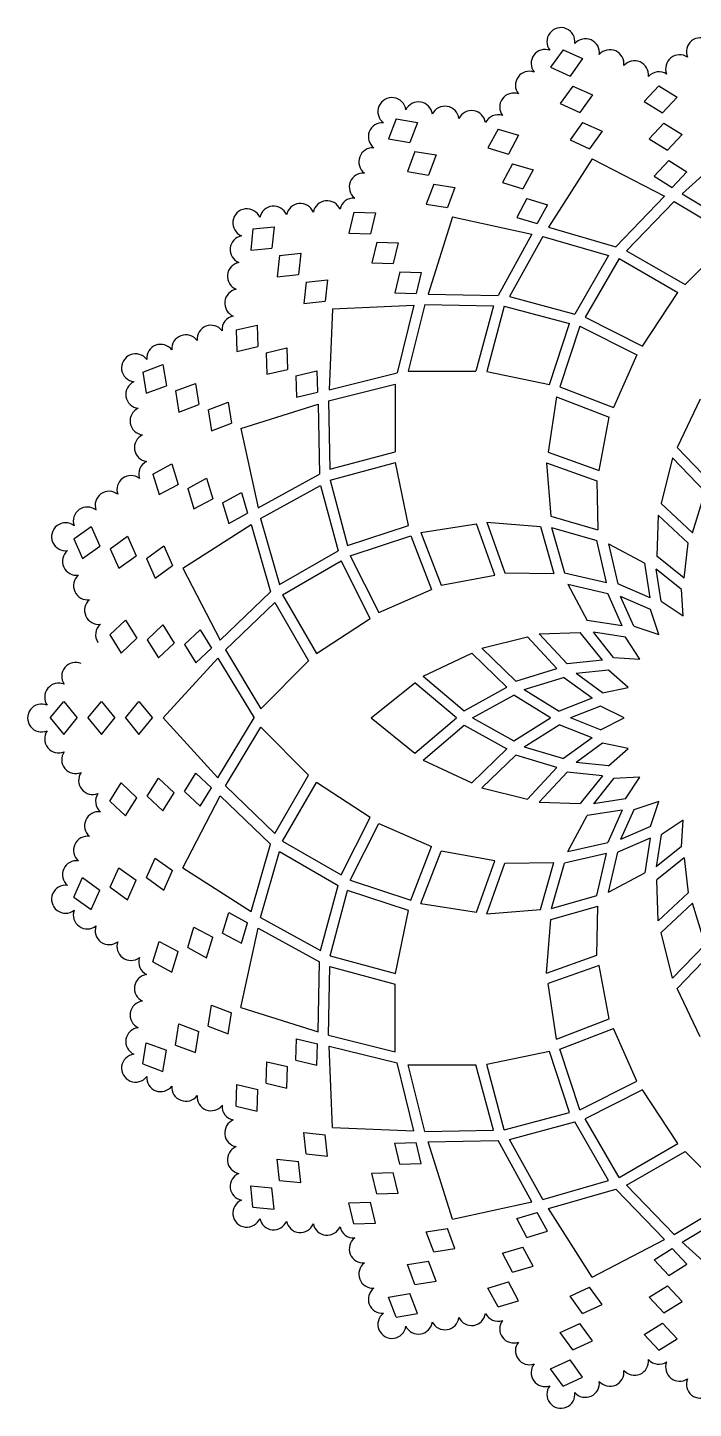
# Model space of a CAD drawing. Extents: x -94 to 336, y -166 to 40.
# Drawn here: x 131.6 to 226.6, y -160.7 to 36.5 of the extents above; entities that cross this region are included whole.
import ezdxf

# ---------------------------------------------------------------- set-up
doc = ezdxf.new("R2010")
doc.units = 0
doc.layers.get('0').update_dxf_attribs({"linetype": 'CONTINUOUS'})

msp = doc.modelspace()

# ---------------------------------------------------------------- linework, layer by layer
for p, q in [((208, 33.32), (206.21, 30.83)), ((208, 33.32), (210.79, 32.06)), ((210.79, 32.06), (209, 29.58)), ((206.21, 30.83), (209, 29.58)), ((209.39, 28.13), (207.6, 25.64)), ((209.39, 28.13), (212.18, 26.87)), ((221.68, 28.16), (219.59, 25.93)), ((221.68, 28.16), (224.29, 26.55)), ((207.6, 25.64), (210.39, 24.39)), ((212.18, 26.87), (210.39, 24.39)), ((219.59, 25.93), (222.19, 24.32)), ((224.29, 26.55), (222.19, 24.32)), ((184.18, 23.45), (183.09, 20.59)), ((184.18, 23.45), (187.2, 22.96)), ((187.2, 22.96), (186.11, 20.09)), ((198.73, 22.01), (197.28, 19.31)), ((198.73, 22.01), (201.66, 21.13)), ((210.78, 22.94), (208.99, 20.45)), ((210.78, 22.94), (213.57, 21.68)), ((222.39, 22.83), (220.29, 20.6)), ((222.39, 22.83), (224.99, 21.22)), ((183.09, 20.59), (186.11, 20.09)), ((201.66, 21.13), (200.21, 18.43)), ((208.99, 20.45), (211.78, 19.2)), ((213.57, 21.68), (211.78, 19.2)), ((220.29, 20.6), (222.89, 18.99)), ((224.99, 21.22), (222.89, 18.99)), ((233.57, 20.56), (225.01, 12.73)), ((186.86, 18.8), (185.78, 15.93)), ((186.86, 18.8), (189.88, 18.3)), ((189.88, 18.3), (188.8, 15.44)), ((197.28, 19.31), (200.21, 18.43)), ((212.17, 17.75), (205.93, 7.97)), ((212.17, 17.75), (222.47, 12.4)), ((185.78, 15.93), (188.8, 15.44)), ((200.78, 17.04), (199.33, 14.35)), ((200.78, 17.04), (203.72, 16.16)), ((203.72, 16.16), (202.27, 13.47)), ((223.09, 17.5), (220.99, 15.28)), ((223.09, 17.5), (225.69, 15.89)), ((225.69, 15.89), (223.59, 13.67)), ((189.55, 14.14), (188.46, 11.28)), ((189.55, 14.14), (192.57, 13.65)), ((199.33, 14.35), (202.27, 13.47)), ((220.99, 15.28), (223.59, 13.67)), ((192.57, 13.65), (191.48, 10.79)), ((202.84, 12.08), (201.39, 9.38)), ((202.84, 12.08), (205.77, 11.2)), ((222.47, 12.4), (215.53, 5.2)), ((225.01, 12.73), (233.57, 7.58)), ((178.15, 10.12), (177.44, 7.14)), ((178.15, 10.12), (181.21, 10.03)), ((181.21, 10.03), (180.5, 7.05)), ((188.46, 11.28), (191.48, 10.79)), ((205.77, 11.2), (204.32, 8.5)), ((223.85, 11.68), (217.06, 4.62)), ((223.85, 11.68), (232.24, 6.62)), ((163.72, 7.75), (166.76, 8.06)), ((166.76, 8.06), (166.45, 5.01)), ((192.23, 9.49), (188.74, -1.57)), ((192.23, 9.49), (203.56, 6.99)), ((201.39, 9.38), (204.32, 8.5)), ((205.93, 7.97), (215.53, 5.2)), ((163.72, 7.75), (163.41, 4.7)), ((177.44, 7.14), (180.5, 7.05)), ((203.56, 6.99), (198.73, -1.76)), ((205.09, 6.65), (200.35, -1.92)), ((205.09, 6.65), (214.5, 3.94)), ((232.24, 6.62), (225.42, -0.2)), ((163.41, 4.7), (166.45, 5.01)), ((167.52, 3.95), (167.21, 0.9)), ((167.52, 3.95), (170.56, 4.26)), ((170.56, 4.26), (170.25, 1.21)), ((181.42, 5.86), (180.71, 2.88)), ((181.42, 5.86), (184.48, 5.77)), ((184.48, 5.77), (183.77, 2.79)), ((217.06, 4.62), (225.42, -0.2)), ((180.71, 2.88), (183.77, 2.79)), ((214.5, 3.94), (209.67, -4.41)), ((215.99, 3.51), (211.15, -4.86)), ((215.99, 3.51), (224.36, -1.32)), ((167.21, 0.9), (170.25, 1.21)), ((171.31, 0.15), (171.01, -2.9)), ((171.31, 0.15), (174.36, 0.46)), ((174.36, 0.46), (174.05, -2.59)), ((184.69, 1.6), (183.98, -1.38)), ((184.69, 1.6), (187.75, 1.51)), ((187.75, 1.51), (187.05, -1.47)), ((183.98, -1.38), (187.05, -1.47)), ((188.74, -1.57), (198.73, -1.76)), ((200.35, -1.92), (209.67, -4.41)), ((219.34, -8.99), (224.36, -1.32)), ((171.01, -2.9), (174.05, -2.59)), ((175.11, -3.65), (174.6, -15.24)), ((175.11, -3.65), (186.7, -3.13)), ((186.7, -3.13), (184.3, -12.83)), ((188.27, -3.07), (185.91, -12.57)), ((188.27, -3.07), (198.06, -3.25)), ((198.06, -3.25), (195.56, -12.56)), ((199.6, -3.28), (197.1, -12.61)), ((199.6, -3.28), (208.94, -5.77)), ((206.07, -14.48), (208.94, -5.77)), ((211.15, -4.86), (219.34, -8.99)), ((161.34, -6.68), (164.32, -5.98)), ((161.34, -6.68), (161.43, -9.74)), ((164.32, -5.98), (164.41, -9.04)), ((210.4, -6.16), (207.55, -14.79)), ((210.4, -6.16), (218.51, -10.25)), ((161.43, -9.74), (164.41, -9.04)), ((165.6, -9.95), (168.58, -9.25)), ((168.58, -9.25), (168.68, -12.31)), ((148.02, -12.71), (150.88, -11.62)), ((150.88, -11.62), (151.37, -14.65)), ((165.6, -9.95), (165.7, -13.01)), ((218.51, -10.25), (215.2, -17.76)), ((148.02, -12.71), (148.51, -15.73)), ((165.7, -13.01), (168.68, -12.31)), ((169.87, -13.22), (172.85, -12.52)), ((169.87, -13.22), (169.96, -16.28)), ((172.85, -12.52), (172.94, -15.58)), ((174.6, -15.24), (184.3, -12.83)), ((185.91, -12.57), (195.56, -12.56)), ((197.1, -12.61), (206.07, -14.48)), ((148.51, -15.73), (151.37, -14.65)), ((152.67, -15.4), (155.53, -14.31)), ((152.67, -15.4), (153.16, -18.42)), ((155.53, -14.31), (156.02, -17.33)), ((169.96, -16.28), (172.94, -15.58)), ((174.53, -16.8), (184.04, -14.44)), ((184.04, -14.44), (184.03, -24.09)), ((207.55, -14.79), (215.2, -17.76)), ((153.16, -18.42), (156.02, -17.33)), ((157.32, -18.08), (160.19, -17)), ((160.19, -17), (160.68, -20.02)), ((161.98, -20.77), (173.04, -17.27)), ((173.04, -17.27), (173.22, -27.26)), ((174.53, -16.8), (174.71, -26.59)), ((207.08, -16.22), (205.85, -24.16)), ((207.08, -16.22), (214.57, -19.13)), ((227.57, -16.58), (224.3, -23.49)), ((157.32, -18.08), (157.81, -21.1)), ((213.17, -26.78), (214.57, -19.13)), ((157.81, -21.1), (160.68, -20.02)), ((161.98, -20.77), (164.48, -32.1)), ((224.3, -23.49), (229.15, -28.51)), ((174.71, -26.59), (184.03, -24.09)), ((174.74, -28.14), (184.08, -25.63)), ((185.95, -34.61), (184.08, -25.63)), ((205.85, -24.16), (213.17, -26.78)), ((223.61, -24.94), (221.98, -31.46)), ((223.61, -24.94), (228.28, -29.78)), ((149.46, -27.26), (152.16, -25.81)), ((149.46, -27.26), (150.34, -30.2)), ((152.16, -25.81), (153.04, -28.74)), ((164.48, -32.1), (173.22, -27.26)), ((205.62, -25.67), (212.82, -28.25)), ((205.62, -25.67), (206.23, -33.3)), ((150.34, -30.2), (153.04, -28.74)), ((154.42, -29.32), (157.12, -27.87)), ((154.42, -29.32), (155.3, -32.25)), ((157.12, -27.87), (158, -30.8)), ((164.82, -33.62), (173.39, -28.89)), ((173.39, -28.89), (175.88, -38.21)), ((174.74, -28.14), (177.24, -37.48)), ((212.82, -28.25), (212.94, -35.22)), ((155.3, -32.25), (158, -30.8)), ((159.39, -31.37), (162.08, -29.92)), ((159.39, -31.37), (160.27, -34.31)), ((162.08, -29.92), (162.96, -32.86)), ((221.98, -31.46), (226.48, -35.67)), ((226.48, -35.67), (228.28, -29.78)), ((160.27, -34.31), (162.96, -32.86)), ((206.23, -33.3), (212.94, -35.22)), ((221.57, -33.13), (221.37, -38.98)), ((221.57, -33.13), (225.85, -37.13)), ((138.15, -36.53), (140.63, -34.74)), ((140.63, -34.74), (141.89, -37.54)), ((153.72, -40.71), (163.5, -34.47)), ((163.5, -34.47), (166.26, -44.07)), ((164.82, -33.62), (167.53, -43.04)), ((177.24, -37.48), (185.95, -34.61)), ((187.69, -35.61), (195.63, -34.38)), ((198.24, -41.71), (195.63, -34.38)), ((197.14, -34.15), (204.77, -34.77)), ((197.14, -34.15), (199.71, -41.36)), ((204.77, -34.77), (206.69, -41.48)), ((206.36, -34.9), (208.21, -41.36)), ((206.36, -34.9), (212.83, -36.75)), ((138.15, -36.53), (139.41, -39.33)), ((143.34, -37.93), (145.82, -36.14)), ((145.82, -36.14), (147.08, -38.93)), ((177.63, -38.93), (186.26, -36.08)), ((186.26, -36.08), (189.23, -43.74)), ((187.69, -35.61), (190.59, -43.11)), ((214.22, -42.75), (212.83, -36.75)), ((214.48, -37.22), (215.8, -42.93)), ((214.48, -37.22), (219.65, -39.98)), ((225.3, -42.14), (225.85, -37.13)), ((139.41, -39.33), (141.89, -37.54)), ((143.34, -37.93), (144.6, -40.72)), ((144.6, -40.72), (147.08, -38.93)), ((148.53, -39.32), (151.01, -37.53)), ((148.53, -39.32), (149.78, -42.11)), ((151.01, -37.53), (152.27, -40.32)), ((167.53, -43.04), (175.88, -38.21)), ((177.63, -38.93), (181.72, -47.05)), ((225.3, -42.14), (221.37, -38.98)), ((149.78, -42.11), (152.27, -40.32)), ((153.72, -40.71), (159.07, -51)), ((167.96, -44.52), (176.33, -39.68)), ((180.45, -47.87), (176.33, -39.68)), ((199.71, -41.36), (206.69, -41.48)), ((208.21, -41.36), (214.22, -42.75)), ((220.42, -44.96), (219.65, -39.98)), ((224.92, -43.76), (221.3, -40.86)), ((222.01, -45.44), (221.3, -40.86)), ((190.59, -43.11), (198.24, -41.71)), ((208.69, -43.01), (211.44, -48.18)), ((208.69, -43.01), (214.4, -44.33)), ((220.42, -44.96), (215.8, -42.93)), ((159.07, -51), (166.26, -44.07)), ((167.96, -44.52), (172.78, -52.9)), ((181.72, -47.05), (189.23, -43.74)), ((216.43, -48.95), (214.4, -44.33)), ((220.46, -46.62), (216.22, -44.75)), ((218.09, -49), (216.22, -44.75)), ((225.14, -47.51), (224.92, -43.76)), ((159.79, -52.39), (166.84, -45.59)), ((166.84, -45.59), (171.66, -53.95)), ((221.65, -50.19), (220.46, -46.62)), ((222.01, -45.44), (225.14, -47.51)), ((143.31, -50.22), (145.54, -48.12)), ((145.54, -48.12), (147.15, -50.72)), ((148.63, -50.92), (150.86, -48.82)), ((150.86, -48.82), (152.47, -51.43)), ((172.78, -52.9), (180.45, -47.87)), ((216.43, -48.95), (211.44, -48.18)), ((218.09, -49), (221.65, -50.19)), ((143.31, -50.22), (144.92, -52.82)), ((144.92, -52.82), (147.15, -50.72)), ((148.63, -50.92), (150.24, -53.52)), ((153.96, -51.62), (156.19, -49.52)), ((156.19, -49.52), (157.8, -52.13)), ((196.41, -52.14), (202.93, -50.52)), ((207.13, -55.02), (202.93, -50.52)), ((204.59, -50.1), (210.45, -49.9)), ((204.59, -50.1), (208.59, -54.38)), ((213.61, -53.84), (210.45, -49.9)), ((216.9, -50.54), (212.32, -49.84)), ((215.22, -53.45), (212.32, -49.84)), ((218.97, -53.68), (216.9, -50.54)), ((150.24, -53.52), (152.47, -51.43)), ((153.96, -51.62), (155.57, -54.23)), ((155.57, -54.23), (157.8, -52.13)), ((159.79, -52.39), (164.84, -60.78)), ((188.04, -56.11), (194.96, -52.83)), ((194.96, -52.83), (199.98, -57.68)), ((196.41, -52.14), (201.24, -56.82)), ((150.9, -62.1), (158.73, -53.54)), ((158.73, -53.54), (163.89, -62.1)), ((164.84, -60.78), (171.66, -53.95)), ((201.24, -56.82), (207.13, -55.02)), ((213.61, -53.84), (208.59, -54.38)), ((215.22, -53.45), (218.97, -53.68)), ((180.59, -62.1), (186.85, -57.07)), ((192.78, -62.1), (186.85, -57.07)), ((188.04, -56.11), (193.87, -61.06)), ((202.47, -58.01), (208.08, -56.3)), ((212.15, -59.28), (208.08, -56.3)), ((214.48, -55.25), (209.87, -55.75)), ((213.61, -58.49), (209.87, -55.75)), ((217.29, -57.74), (214.48, -55.25)), ((193.87, -61.06), (199.98, -57.68)), ((195.09, -62.1), (200.97, -58.84)), ((206.2, -62.1), (200.97, -58.84)), ((202.47, -58.01), (207.45, -61.11)), ((213.61, -58.49), (217.29, -57.74)), ((134.78, -62.1), (136.72, -59.73)), ((136.72, -59.73), (138.66, -62.1)), ((140.16, -62.1), (142.09, -59.73)), ((142.09, -59.73), (144.03, -62.1)), ((145.53, -62.1), (147.46, -59.73)), ((147.46, -59.73), (149.4, -62.1)), ((212.15, -59.28), (207.45, -61.11)), ((213.36, -60.42), (209.04, -62.1)), ((216.72, -62.1), (213.36, -60.42)), ((134.78, -62.1), (136.72, -64.47)), ((136.72, -64.47), (138.66, -62.1)), ((140.16, -62.1), (142.09, -64.47)), ((142.09, -64.47), (144.03, -62.1)), ((145.53, -62.1), (147.46, -64.47)), ((147.46, -64.47), (149.4, -62.1)), ((150.9, -62.1), (158.73, -70.66)), ((158.73, -70.66), (163.89, -62.1)), ((180.59, -62.1), (186.85, -67.14)), ((186.85, -67.14), (192.78, -62.1)), ((195.09, -62.1), (200.97, -65.36)), ((200.97, -65.36), (206.2, -62.1)), ((202.47, -66.2), (207.45, -63.09)), ((212.15, -64.92), (207.45, -63.09)), ((213.36, -63.78), (209.04, -62.1)), ((213.36, -63.78), (216.72, -62.1)), ((159.79, -71.81), (164.84, -63.43)), ((164.84, -63.43), (171.66, -70.25)), ((188.04, -68.1), (193.87, -63.14)), ((193.87, -63.14), (199.98, -66.52)), ((212.15, -64.92), (208.08, -67.9)), ((194.96, -71.37), (199.98, -66.52)), ((202.47, -66.2), (208.08, -67.9)), ((213.61, -65.71), (209.87, -68.45)), ((217.29, -66.46), (213.61, -65.71)), ((214.48, -68.95), (217.29, -66.46)), ((188.04, -68.1), (194.96, -71.37)), ((196.41, -72.06), (201.24, -67.39)), ((207.13, -69.18), (201.24, -67.39)), ((214.48, -68.95), (209.87, -68.45)), ((148.63, -73.28), (150.24, -70.68)), ((150.24, -70.68), (152.47, -72.78)), ((153.96, -72.58), (155.57, -69.98)), ((155.57, -69.98), (157.8, -72.08)), ((166.84, -78.61), (171.66, -70.25)), ((202.93, -73.69), (207.13, -69.18)), ((204.59, -74.1), (208.59, -69.82)), ((213.61, -70.37), (208.59, -69.82)), ((213.61, -70.37), (210.45, -74.3)), ((215.22, -70.75), (212.32, -74.37)), ((218.97, -70.53), (215.22, -70.75)), ((216.9, -73.66), (218.97, -70.53)), ((143.31, -73.98), (144.92, -71.38)), ((144.92, -71.38), (147.15, -73.48)), ((150.86, -75.38), (152.47, -72.78)), ((153.96, -72.58), (156.19, -74.68)), ((156.19, -74.68), (157.8, -72.08)), ((159.79, -71.81), (166.84, -78.61)), ((167.96, -79.68), (172.78, -71.31)), ((180.45, -76.33), (172.78, -71.31)), ((196.41, -72.06), (202.93, -73.69)), ((143.31, -73.98), (145.54, -76.08)), ((145.54, -76.08), (147.15, -73.48)), ((148.63, -73.28), (150.86, -75.38)), ((153.72, -83.5), (159.07, -73.2)), ((159.07, -73.2), (166.26, -80.14)), ((204.59, -74.1), (210.45, -74.3)), ((216.9, -73.66), (212.32, -74.37)), ((221.65, -74.02), (218.09, -75.21)), ((220.46, -77.58), (221.65, -74.02)), ((176.33, -84.52), (180.45, -76.33)), ((208.69, -81.19), (211.44, -76.02)), ((216.43, -75.25), (211.44, -76.02)), ((216.43, -75.25), (214.4, -79.87)), ((218.09, -75.21), (216.22, -79.45)), ((225.14, -76.7), (222.01, -78.77)), ((224.92, -80.44), (225.14, -76.7)), ((177.63, -85.27), (181.72, -77.16)), ((181.72, -77.16), (189.23, -80.47)), ((220.46, -77.58), (216.22, -79.45)), ((222.01, -78.77), (221.3, -83.35)), ((163.5, -89.74), (166.26, -80.14)), ((167.96, -79.68), (176.33, -84.52)), ((186.26, -88.12), (189.23, -80.47)), ((208.69, -81.19), (214.4, -79.87)), ((220.42, -79.24), (215.8, -81.27)), ((220.42, -79.24), (219.65, -84.23)), ((224.92, -80.44), (221.3, -83.35)), ((148.53, -84.89), (149.78, -82.1)), ((149.78, -82.1), (152.27, -83.89)), ((164.82, -90.58), (167.53, -81.17)), ((167.53, -81.17), (175.88, -86)), ((187.69, -88.59), (190.59, -81.1)), ((198.24, -82.5), (190.59, -81.1)), ((195.63, -89.82), (198.24, -82.5)), ((199.71, -82.85), (206.69, -82.73)), ((204.77, -89.44), (206.69, -82.73)), ((214.22, -81.45), (208.21, -82.84)), ((212.83, -87.45), (214.22, -81.45)), ((214.48, -86.98), (215.8, -81.27)), ((225.3, -82.06), (221.37, -85.22)), ((225.3, -82.06), (225.85, -87.08)), ((143.34, -86.28), (144.6, -83.49)), ((144.6, -83.49), (147.08, -85.28)), ((151.01, -86.68), (152.27, -83.89)), ((153.72, -83.5), (163.5, -89.74)), ((197.14, -90.05), (199.71, -82.85)), ((206.36, -89.31), (208.21, -82.84)), ((214.48, -86.98), (219.65, -84.23)), ((138.15, -87.67), (139.41, -84.88)), ((139.41, -84.88), (141.89, -86.67)), ((140.63, -89.46), (141.89, -86.67)), ((143.34, -86.28), (145.82, -88.07)), ((145.82, -88.07), (147.08, -85.28)), ((148.53, -84.89), (151.01, -86.68)), ((173.39, -95.32), (175.88, -86)), ((174.74, -96.07), (177.24, -86.73)), ((185.95, -89.6), (177.24, -86.73)), ((177.63, -85.27), (186.26, -88.12)), ((221.57, -91.08), (221.37, -85.22)), ((138.15, -87.67), (140.63, -89.46)), ((187.69, -88.59), (195.63, -89.82)), ((206.36, -89.31), (212.83, -87.45)), ((221.57, -91.08), (225.85, -87.08)), ((226.48, -88.54), (221.98, -92.74)), ((228.28, -94.43), (226.48, -88.54)), ((159.39, -92.83), (160.27, -89.9)), ((160.27, -89.9), (162.96, -91.35)), ((164.82, -90.58), (173.39, -95.32)), ((184.08, -98.57), (185.95, -89.6)), ((197.14, -90.05), (204.77, -89.44)), ((206.23, -90.9), (212.94, -88.98)), ((212.82, -95.96), (212.94, -88.98)), ((154.42, -94.89), (155.3, -91.95)), ((155.3, -91.95), (158, -93.4)), ((161.98, -103.44), (164.48, -92.11)), ((162.08, -94.28), (162.96, -91.35)), ((164.48, -92.11), (173.22, -96.94)), ((205.62, -98.53), (206.23, -90.9)), ((149.46, -96.94), (150.34, -94.01)), ((150.34, -94.01), (153.04, -95.46)), ((157.12, -96.34), (158, -93.4)), ((159.39, -92.83), (162.08, -94.28)), ((223.61, -99.26), (221.98, -92.74)), ((223.61, -99.26), (228.28, -94.43)), ((152.16, -98.39), (153.04, -95.46)), ((154.42, -94.89), (157.12, -96.34)), ((174.74, -96.07), (184.08, -98.57)), ((205.62, -98.53), (212.82, -95.96)), ((224.3, -100.71), (229.15, -95.69)), ((149.46, -96.94), (152.16, -98.39)), ((173.04, -106.93), (173.22, -96.94)), ((174.53, -107.4), (174.71, -97.61)), ((174.71, -97.61), (184.03, -100.11)), ((213.17, -97.43), (205.85, -100.04)), ((214.57, -105.08), (213.17, -97.43)), ((184.04, -109.76), (184.03, -100.11)), ((207.08, -107.98), (205.85, -100.04)), ((227.57, -107.63), (224.3, -100.71)), ((157.32, -106.12), (157.81, -103.1)), ((157.81, -103.1), (160.68, -104.19)), ((160.19, -107.21), (160.68, -104.19)), ((161.98, -103.44), (173.04, -106.93)), ((152.67, -108.81), (153.16, -105.79)), ((153.16, -105.79), (156.02, -106.87)), ((157.32, -106.12), (160.19, -107.21)), ((207.08, -107.98), (214.57, -105.08)), ((207.55, -109.41), (215.2, -106.44)), ((218.51, -113.95), (215.2, -106.44)), ((155.53, -109.89), (156.02, -106.87)), ((169.87, -110.98), (169.96, -107.92)), ((169.96, -107.92), (172.94, -108.62)), ((174.53, -107.4), (184.04, -109.76)), ((148.02, -111.49), (148.51, -108.47)), ((148.51, -108.47), (151.37, -109.56)), ((150.88, -112.58), (151.37, -109.56)), ((152.67, -108.81), (155.53, -109.89)), ((172.85, -111.68), (172.94, -108.62)), ((175.11, -120.56), (174.6, -108.97)), ((174.6, -108.97), (184.3, -111.37)), ((206.07, -109.72), (197.1, -111.59)), ((208.94, -118.43), (206.07, -109.72)), ((210.4, -118.04), (207.55, -109.41)), ((148.02, -111.49), (150.88, -112.58)), ((165.6, -114.25), (165.7, -111.19)), ((165.7, -111.19), (168.68, -111.89)), ((168.58, -114.96), (168.68, -111.89)), ((169.87, -110.98), (172.85, -111.68)), ((186.7, -121.07), (184.3, -111.37)), ((185.91, -111.63), (195.56, -111.64)), ((188.27, -121.14), (185.91, -111.63)), ((198.06, -120.96), (195.56, -111.64)), ((199.6, -120.93), (197.1, -111.59)), ((165.6, -114.25), (168.58, -114.96)), ((210.4, -118.04), (218.51, -113.95)), ((161.34, -117.52), (161.43, -114.46)), ((161.43, -114.46), (164.41, -115.17)), ((164.32, -118.23), (164.41, -115.17)), ((219.34, -115.22), (211.15, -119.34)), ((224.36, -122.89), (219.34, -115.22)), ((161.34, -117.52), (164.32, -118.23)), ((199.6, -120.93), (208.94, -118.43)), ((200.35, -122.28), (209.67, -119.79)), ((214.5, -128.14), (209.67, -119.79)), ((215.99, -127.71), (211.15, -119.34)), ((171.01, -121.31), (174.05, -121.62)), ((171.31, -124.36), (171.01, -121.31)), ((174.36, -124.66), (174.05, -121.62)), ((175.11, -120.56), (186.7, -121.07)), ((188.27, -121.14), (198.06, -120.96)), ((183.98, -122.82), (187.05, -122.73)), ((184.69, -125.8), (183.98, -122.82)), ((187.75, -125.71), (187.05, -122.73)), ((188.74, -122.63), (198.73, -122.44)), ((192.23, -133.69), (188.74, -122.63)), ((203.56, -131.19), (198.73, -122.44)), ((205.09, -130.85), (200.35, -122.28)), ((215.99, -127.71), (224.36, -122.89)), ((217.06, -128.83), (225.42, -124.01)), ((232.24, -130.83), (225.42, -124.01)), ((167.52, -128.15), (167.21, -125.11)), ((167.21, -125.11), (170.25, -125.42)), ((170.56, -128.46), (170.25, -125.42)), ((171.31, -124.36), (174.36, -124.66)), ((184.69, -125.8), (187.75, -125.71)), ((167.52, -128.15), (170.56, -128.46)), ((180.71, -127.09), (183.77, -126.99)), ((181.42, -130.07), (180.71, -127.09)), ((184.48, -129.97), (183.77, -126.99)), ((205.09, -130.85), (214.5, -128.14)), ((163.41, -128.91), (166.45, -129.21)), ((163.72, -131.95), (163.41, -128.91)), ((166.76, -132.26), (166.45, -129.21)), ((181.42, -130.07), (184.48, -129.97)), ((205.93, -132.17), (215.53, -129.41)), ((222.47, -136.6), (215.53, -129.41)), ((223.85, -135.88), (217.06, -128.83)), ((163.72, -131.95), (166.76, -132.26)), ((177.44, -131.35), (180.5, -131.26)), ((178.15, -134.33), (177.44, -131.35)), ((181.21, -134.24), (180.5, -131.26)), ((192.23, -133.69), (203.56, -131.19)), ((223.85, -135.88), (232.24, -130.83)), ((225.01, -136.94), (233.57, -131.78)), ((201.39, -133.59), (204.32, -132.71)), ((202.84, -136.28), (201.39, -133.59)), ((205.77, -135.4), (204.32, -132.71)), ((212.17, -141.95), (205.93, -132.17)), ((178.15, -134.33), (181.21, -134.24)), ((188.46, -135.48), (191.48, -134.99)), ((189.55, -138.35), (188.46, -135.48)), ((192.57, -137.86), (191.48, -134.99)), ((202.84, -136.28), (205.77, -135.4)), ((189.55, -138.35), (192.57, -137.86)), ((199.33, -138.55), (202.27, -137.67)), ((203.72, -140.37), (202.27, -137.67)), ((212.17, -141.95), (222.47, -136.6)), ((220.99, -139.48), (223.59, -137.87)), ((225.69, -140.1), (223.59, -137.87)), ((233.57, -144.77), (225.01, -136.94)), ((185.78, -140.14), (188.8, -139.65)), ((189.88, -142.51), (188.8, -139.65)), ((200.78, -141.25), (199.33, -138.55)), ((223.09, -141.71), (220.99, -139.48)), ((186.86, -143), (185.78, -140.14)), ((200.78, -141.25), (203.72, -140.37)), ((223.09, -141.71), (225.69, -140.1)), ((186.86, -143), (189.88, -142.51)), ((197.28, -143.51), (200.21, -142.63)), ((198.73, -146.21), (197.28, -143.51)), ((201.66, -145.33), (200.21, -142.63)), ((208.99, -144.66), (211.78, -143.4)), ((213.57, -145.88), (211.78, -143.4)), ((220.29, -144.81), (222.89, -143.2)), ((224.99, -145.43), (222.89, -143.2)), ((183.09, -144.79), (186.11, -144.3)), ((184.18, -147.65), (183.09, -144.79)), ((187.2, -147.16), (186.11, -144.3)), ((198.73, -146.21), (201.66, -145.33)), ((210.78, -147.14), (208.99, -144.66)), ((210.78, -147.14), (213.57, -145.88)), ((222.39, -147.04), (220.29, -144.81)), ((222.39, -147.04), (224.99, -145.43)), ((184.18, -147.65), (187.2, -147.16)), ((207.6, -149.85), (210.39, -148.59)), ((209.39, -152.33), (207.6, -149.85)), ((212.18, -151.07), (210.39, -148.59)), ((219.59, -150.13), (222.19, -148.52)), ((224.29, -150.75), (222.19, -148.52)), ((209.39, -152.33), (212.18, -151.07)), ((221.68, -152.36), (219.59, -150.13)), ((221.68, -152.36), (224.29, -150.75)), ((206.21, -155.04), (209, -153.78)), ((210.79, -156.26), (209, -153.78)), ((208, -157.52), (206.21, -155.04)), ((208, -157.52), (210.79, -156.26))]:
    msp.add_line(p, q)
for centre, start, end in [((207.69, 34.49), 351.9872, 218.0128), ((211.19, 32.91), 351.9872, 139.5598), ((227.62, 33.04), 55.4402, 203.0128), ((205.44, 31.37), 70.4402, 218.0128), ((214.69, 31.34), 351.9872, 139.5598), ((218.19, 29.76), 352.8797, 139.5598), ((224.64, 30.61), 55.4402, 202.1203), ((203.2, 28.26), 70.4402, 218.0128), ((221.68, 28.19), 56.3327, 138.6673), ((183.57, 24.5), 6.9872, 233.0128), ((187.36, 23.88), 6.9872, 154.5598), ((200.95, 25.14), 70.4402, 217.1203), ((191.15, 23.27), 6.9872, 154.5598), ((194.94, 22.65), 7.8797, 154.5598), ((198.71, 22.04), 71.3327, 153.6673), ((182.21, 20.91), 85.4402, 233.0128), ((180.84, 17.32), 85.4402, 233.0128), ((179.48, 13.73), 85.4402, 232.1203), ((178.12, 10.15), 86.3327, 168.6673), ((162.86, 8.61), 21.9872, 248.0128), ((166.68, 9), 21.9872, 169.5598), ((170.5, 9.38), 21.9872, 169.5598), ((174.32, 9.77), 22.8797, 169.5598), ((162.47, 4.79), 100.4402, 248.0128), ((162.08, 0.97), 100.4402, 248.0128), ((161.7, -2.86), 100.4402, 247.1203), ((161.31, -6.66), 101.3327, 183.6673), ((154.15, -9.38), 36.9872, 184.5598), ((157.74, -8.02), 37.8797, 184.5598), ((150.56, -10.74), 36.9872, 184.5598), ((146.97, -12.1), 36.9872, 263.0128), ((147.58, -15.89), 115.4402, 263.0128), ((148.2, -19.68), 115.4402, 263.0128), ((148.81, -23.48), 115.4402, 262.1203), ((149.43, -27.25), 116.3327, 198.6673), ((146.32, -29.48), 52.8797, 199.5598), ((143.21, -31.73), 51.9872, 199.5598), ((140.09, -33.97), 51.9872, 199.5598), ((136.98, -36.22), 51.9872, 278.0128), ((138.55, -39.72), 130.4402, 278.0128), ((140.13, -43.23), 130.4402, 278.0128), ((141.7, -46.73), 130.4402, 277.1203), ((143.27, -50.21), 131.3327, 213.6673), ((138.43, -56.15), 66.9872, 214.5598), ((136, -59.13), 66.9872, 214.5598), ((133.57, -62.1), 66.9872, 293.0128), ((136, -65.08), 145.4402, 293.0128), ((138.43, -68.05), 145.4402, 293.0128), ((140.85, -71.03), 145.4402, 292.1203), ((143.27, -73.99), 146.3327, 228.6673), ((141.7, -77.48), 82.8797, 229.5598), ((140.13, -80.98), 81.9872, 229.5598), ((138.55, -84.48), 81.9872, 229.5598), ((136.98, -87.98), 81.9872, 308.0128), ((140.09, -90.23), 160.4402, 308.0128), ((143.21, -92.47), 160.4402, 308.0128), ((146.32, -94.72), 160.4402, 307.1203), ((149.43, -96.95), 161.3327, 243.6673), ((148.81, -100.73), 97.8797, 244.5598), ((148.2, -104.52), 96.9872, 244.5598), ((147.58, -108.31), 96.9872, 244.5598), ((146.97, -112.1), 96.9872, 323.0128), ((150.56, -113.46), 175.4402, 323.0128), ((154.15, -114.83), 175.4402, 323.0128), ((157.74, -116.19), 175.4402, 322.1203), ((161.31, -117.54), 176.3327, 258.6673), ((161.7, -121.35), 112.8797, 259.5598), ((162.08, -125.17), 111.9872, 259.5598), ((162.47, -128.99), 111.9872, 259.5598), ((162.86, -132.81), 111.9872, 338.0128), ((166.68, -133.2), 190.4402, 338.0128), ((170.5, -133.59), 190.4402, 338.0128), ((174.32, -133.97), 190.4402, 337.1203), ((178.12, -134.36), 191.3327, 273.6673), ((179.48, -137.93), 127.8797, 274.5598), ((180.84, -141.52), 126.9872, 274.5598), ((182.21, -145.11), 126.9872, 274.5598), ((183.57, -148.7), 126.9872, 353.0128), ((191.15, -147.47), 205.4402, 353.0128), ((194.94, -146.86), 205.4402, 352.1203), ((198.71, -146.24), 206.3327, 288.6673), ((187.36, -148.09), 205.4402, 353.0128), ((200.95, -149.35), 142.8797, 289.5598), ((203.2, -152.46), 141.9872, 289.5598), ((218.19, -153.97), 220.4402, 7.1203), ((221.68, -152.4), 221.3327, 303.6673), ((205.44, -155.58), 141.9872, 289.5598), ((214.69, -155.54), 220.4402, 8.0128), ((224.64, -154.82), 157.8797, 304.5598), ((207.69, -158.69), 141.9872, 8.0128), ((211.19, -157.12), 220.4402, 8.0128), ((227.62, -157.24), 156.9872, 304.5598)]:
    msp.add_arc(centre, 2, start, end)

doc.saveas('drawing.dxf')
